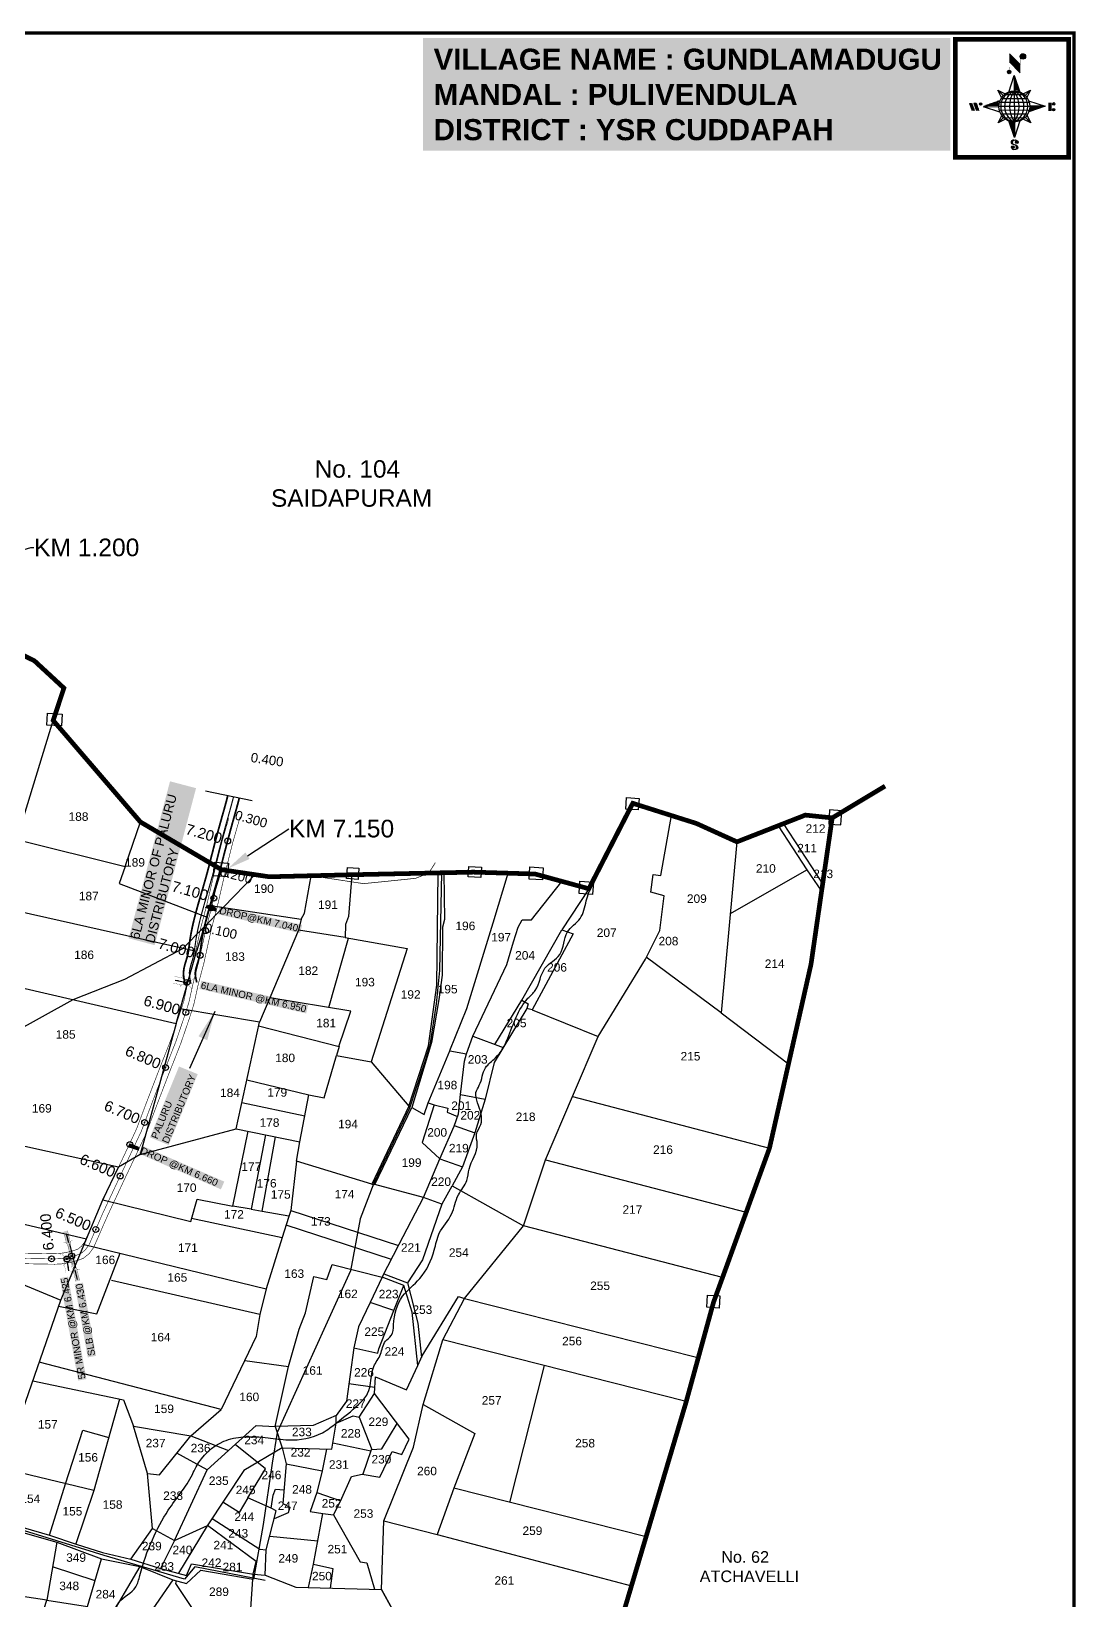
# Model space of a CAD drawing. Header units: millimetres. Extents: x 201998 to 206429, y 1598826 to 1606077.
# Drawn here: x 204649 to 206428, y 1603028 to 1605701 of the extents above; entities that cross this region are included whole.
import ezdxf
from ezdxf import colors
from ezdxf.entities.mleader import LeaderData, LeaderLine
from ezdxf.enums import TextEntityAlignment as Align
from ezdxf.math import Vec2, Vec3

# ---------------------------------------------------------------- set-up
doc = ezdxf.new("R2010")
doc.units = ezdxf.units.MM
doc.header["$PDMODE"] = 32
doc.header["$PDSIZE"] = 10
doc.linetypes.add('ACAD_ISO02W100', pattern=[15, 12, -3])
doc.linetypes.add('HIDDEN2', pattern=[0.1875, 0.125, -0.0625])
for name, color, linetype in [('AQUADUCT', 1, 'Continuous'), ('bord', 1, 'Continuous'), ('CANAL1', 7, 'Continuous'), ('CHANAGE', 1, 'Continuous'), ('CSMark', 72, 'Continuous'), ('PLOTS', 7, 'Continuous'), ('PLOTS NO', 7, 'Continuous'), ('RE REMARKS', 7, 'Continuous'), ('ROADS', 1, 'Continuous'), ('STREAMS', 4, 'Continuous'), ('STRUCTURE', 5, 'Continuous'), ('TEXT', 1, 'Continuous'), ('text2', 7, 'Continuous'), ('VILLAGE BOUNDARY STONES', 1, 'Continuous'), ('VILLAGE BOUNDRY', 5, 'Continuous'), ('VILLAGE STONES', 240, 'Continuous')]:
    doc.layers.add(name, color=color, linetype=linetype)
doc.styles.add('FONT1', font='Arial')
doc.styles.get("Standard").update_dxf_attribs({"font": 'arial.ttf'})
doc.dimstyles.get("Standard").update_dxf_attribs({"dimtxt": 0.18, "dimasz": 0.18, "dimexe": 0.18, "dimexo": 0.0625, "dimgap": 0.09, "dimtad": 0, "dimtih": 1, "dimtoh": 1, "dimdec": 4, "dimzin": 0, "dimdsep": 46, "dimtxsty": 'Standard', "dimcen": 0.09, "dimadec": 0, "dimazin": 0, "dimtfac": 1, "dimtdec": 4, "dimtofl": 0, "dimtmove": 0, "dimatfit": 3, "dimfxl": 1, "dimtolj": 1, "dimtzin": 0, "dimarcsym": 0})
pattern_1 = [(267.297113149, (-8720374.938, 50637915.138), (10.5367255337, -0.497431438), [])]
pattern_2 = [(357.297113149, (-8720374.938, 50637915.138), (0.497431438, 10.5367255337), [])]

# ---------------------------------------------------------------- blocks, each defined once
blk = doc.blocks.new('DROP')
h = blk.add_hatch()
h.set_pattern_fill('ANSI31', color=1, scale=10, angle=45)
h.set_pattern_definition([(90, (-324.4107, -25.7687), (-1.25, 0), [])])
h.paths.add_polyline_path([(-9.9, -4.3), (-13.8, 4.1), (13.8, 4.1), (10.2, -4.3)])
at = {"layer": 'STRUCTURE', "color": 5, "const_width": 0.49}
blk.add_lwpolyline([(-9.9, -4.3), (-13.8, 4.1), (13.8, 4.1), (10.2, -4.3), (-9.9, -4.3)], dxfattribs=at)
at = {"layer": 'STRUCTURE', "color": 5}
blk.add_circle((0, 0), 1.33, dxfattribs=at)
blk = doc.blocks.new('*X19')
at = {"color": 0, "linetype": 'Continuous'}
for p, q in [((6321.6, 240.5), (6322.3, 241.2)), ((6321.6, 240.3), (6322.3, 241)), ((6321.6, 240.1), (6322.3, 240.8)), ((6321.6, 239.9), (6322.4, 240.7)), ((6321.6, 239.8), (6322.4, 240.6)), ((6321.6, 239.6), (6322.5, 240.5)), ((6321.6, 239.4), (6322.5, 240.3)), ((6321.6, 239.2), (6322.6, 240.2)), ((6321.7, 239.1), (6322.6, 240.1)), ((6321.8, 240.8), (6322.4, 241.4)), ((6321.8, 239), (6322.7, 240)), ((6321.8, 239), (6322.8, 239.9)), ((6321.9, 238.9), (6322.9, 239.8)), ((6322, 238.8), (6323, 239.7)), ((6322.1, 241.3), (6322.4, 241.6)), ((6322.1, 238.7), (6323.1, 239.6)), ((6322.2, 238.6), (6323.1, 239.6)), ((6322.3, 238.5), (6323.2, 239.5)), ((6322.4, 238.5), (6323.3, 239.4)), ((6322.5, 238.4), (6323.4, 239.3)), ((6322.7, 238.4), (6323.6, 239.3)), ((6322.8, 238.3), (6323.7, 239.2)), ((6322.9, 238.3), (6323.8, 239.1)), ((6323.1, 238.2), (6323.9, 239.1)), ((6323.2, 238.2), (6324, 239)), ((6323.3, 238.2), (6324.2, 239)), ((6323.5, 238.1), (6324.3, 238.9)), ((6323.7, 238.1), (6324.4, 238.9)), ((6323.8, 238.1), (6324.6, 238.8)), ((6324.1, 238.2), (6324.7, 238.8)), ((6324.3, 238.3), (6324.9, 238.8)), ((6324.6, 238.3), (6325.1, 238.8)), ((6324.8, 238.4), (6325.2, 238.8)), ((6325.1, 238.5), (6325.4, 238.8)), ((6325.4, 238.6), (6325.6, 238.8))]:
    blk.add_line(p, q, dxfattribs=at)
blk = doc.blocks.new('*X18')
at = {"color": 0, "linetype": 'Continuous'}
for p, q in [((6324.4, 240.3), (6324.5, 240.4)), ((6324.6, 240.3), (6324.8, 240.5)), ((6324.7, 240.2), (6325, 240.5)), ((6324.8, 240.2), (6325.2, 240.6)), ((6325, 240.1), (6325.5, 240.6)), ((6325.1, 240.1), (6325.6, 240.6)), ((6325.2, 240), (6325.8, 240.6)), ((6325.3, 240), (6326, 240.6)), ((6325.4, 239.9), (6326.1, 240.6)), ((6325.5, 239.8), (6326.2, 240.5)), ((6325.6, 239.8), (6326.3, 240.5)), ((6325.7, 239.7), (6326.5, 240.4)), ((6325.9, 239.6), (6326.6, 240.3)), ((6326, 239.5), (6326.7, 240.3)), ((6326, 239.4), (6326.8, 240.2)), ((6326.1, 239.3), (6327, 240.2)), ((6326.2, 239.3), (6327.1, 240.1)), ((6326.3, 239.2), (6327.1, 240)), ((6326.4, 239.1), (6327.2, 239.9)), ((6326.5, 239), (6327.3, 239.8)), ((6326.5, 238.9), (6327.4, 239.7)), ((6326.6, 238.8), (6327.5, 239.6)), ((6326.7, 238.7), (6327.5, 239.5)), ((6326.8, 238.6), (6327.6, 239.4)), ((6326.8, 238.5), (6327.7, 239.3)), ((6326.8, 236.5), (6327.4, 237)), ((6326.9, 238.3), (6327.8, 239.2)), ((6326.9, 238.2), (6327.9, 239.1)), ((6326.9, 236.8), (6327.6, 237.4)), ((6327, 238.1), (6327.8, 239)), ((6327, 237.9), (6327.8, 238.8)), ((6327, 237.8), (6327.8, 238.6)), ((6327, 237.6), (6327.8, 238.4)), ((6327, 237.4), (6327.8, 238.2)), ((6327, 237.3), (6327.8, 238)), ((6327, 237.1), (6327.8, 237.9))]:
    blk.add_line(p, q, dxfattribs=at)
blk = doc.blocks.new('H')
at = {"layer": 'bord', "extrusion": (0.000427885, 0.004792, 0.999988)}
h = blk.add_hatch(dxfattribs=at)
h.set_pattern_fill('LINE', color=8, scale=84.387686, angle=-2.7029, style=0)
h.set_pattern_definition(pattern_2)
h.paths.add_polyline_path([(-492, 786, -0.090992), (-448, 775), (-486, 912)])
h = blk.add_hatch(dxfattribs=at)
h.set_pattern_fill('LINE', color=8, scale=84.387686, angle=-92.7029, style=0)
h.set_pattern_definition(pattern_1)
h.paths.add_polyline_path([(-625, 665, -0.090992), (-615, 710), (-751, 671)])
h = blk.add_hatch(dxfattribs=at)
h.set_pattern_fill('LINE', color=8, scale=84.387686, angle=-92.7029, style=0)
h.set_pattern_definition(pattern_1)
h.paths.add_polyline_path([(-246, 647), (-372, 653, -0.090992), (-382, 609)])
h = blk.add_hatch(dxfattribs=at)
h.set_pattern_fill('LINE', color=8, scale=84.387686, angle=-2.7029, style=0)
h.set_pattern_definition(pattern_2)
h.paths.add_polyline_path([(-504, 533, -0.090992), (-549, 543), (-510, 406)])
for p, q in [((-516, 1087, -1217), (-432, 994, -1217)), ((-538, 774, -1216), (-487, 906, -1216)), ((-519, 1020, -1217), (-435, 927, -1216)), ((-487, 906, -1216), (-493, 780, -1216)), ((-487, 906, -1216), (-448, 769, -1216)), ((-627, 794, -1216), (-567, 760, -1216)), ((-627, 794, -1216), (-584, 747, -1215)), ((-599, 731, -1215), (-627, 794, -1216)), ((-421, 753, -1216), (-359, 781, -1216)), ((-359, 781, -1216), (-405, 739, -1216)), ((-359, 781, -1216), (-392, 721, -1215)), ((-865, 701, -1215), (-847, 638, -1215)), ((-847, 700, -1215), (-829, 637, -1215)), ((-829, 699, -1215), (-811, 636, -1215)), ((-829, 699, -1215), (-811, 698, -1215)), ((-811, 698, -1215), (-794, 635, -1215)), ((-752, 665, -1215), (-615, 704, -1215)), ((-752, 665, -1215), (-625, 659, -1215)), ((-619, 614, -1215), (-752, 665, -1215)), ((-379, 693, -1215), (-246, 641, -1215)), ((-373, 647, -1215), (-246, 641, -1215)), ((-213, 669, -1215), (-217, 601, -1215)), ((-197, 600, -1215), (-194, 668, -1215)), ((-639, 526, -1214), (-606, 585, -1215)), ((-639, 526, -1214), (-593, 568, -1215)), ((-577, 553, -1215), (-639, 526, -1214)), ((-511, 400, -1214), (-549, 537, -1214)), ((-460, 533, -1215), (-511, 400, -1214)), ((-505, 527, -1214), (-511, 400, -1214)), ((-371, 513, -1214), (-431, 546, -1215)), ((-371, 513, -1214), (-414, 560, -1215)), ((-399, 576, -1215), (-371, 513, -1214)), ((-246, 641, -1215), (-383, 603, -1215))]:
    blk.add_line(p, q, dxfattribs=at)
at = {"layer": 'bord', "color": 8, "linetype": 'ByBlock', "extrusion": (0.000427885, 0.004792, 0.999988)}
for p, q in [((-493, 780, -1216), (-505, 527, -1214)), ((-373, 647, -1215), (-625, 659, -1215)), ((-375, 679, -1215), (-620, 691, -1215)), ((-386, 711, -1215), (-605, 722, -1215)), ((-411, 744, -1216), (-578, 752, -1216)), ((-378, 616, -1215), (-623, 628, -1215)), ((-392, 585, -1215), (-611, 595, -1215)), ((-420, 555, -1215), (-587, 562, -1215))]:
    blk.add_line(p, q, dxfattribs=at)
at = {"layer": 'bord', "extrusion": (0.000427885, 0.004792, 0.999988), "elevation": -1212}
for points, const_width in [([(-522, 960), (-516, 1093)], 1.61), ([(-434, 933), (-428, 1066)], 1.61), ([(-870, 707), (-846, 706)], 0.642), ([(-829, 643), (-821, 678)], 0.642), ([(-793, 641), (-782, 694)], 0.642), ([(-223, 676), (-174, 673)], 0.706), ([(-829, 643), (-855, 644)], 0.642), ([(-811, 642), (-784, 641)], 0.642), ([(-177, 605), (-226, 607)], 0.706), ([(-195, 645), (-185, 644)], 0.706)]:
    blk.add_lwpolyline(points, dxfattribs=dict(at, const_width=const_width))
for points, const_width in [([(-414, 1073, 1), (-398, 1058, 1)], 22.3), ([(-530, 950, 1), (-520, 939, 1)], 14.8), ([(-776, 697, 1), (-769, 690, 1)], 8.9), ([(-178, 667, 1), (-171, 660, 1)], 9.79), ([(-180, 618, 1), (-173, 611, 1)], 9.79), ([(-525, 322, 1), (-533, 329, 1)], 11.1), ([(-490, 362, 1), (-498, 369, 1)], 11.1)]:
    blk.add_lwpolyline(points, format="xyb", close=True, dxfattribs=dict(at, const_width=const_width))
for points in [[(-537, 317), (-531, 310), (-520, 307), (-505, 307), (-494, 310), (-486, 318), (-487, 326), (-491, 333), (-494, 336), (-503, 341), (-522, 347), (-530, 352), (-534, 355), (-537, 363), (-537, 373), (-530, 381), (-520, 384), (-504, 384), (-493, 380), (-487, 373)], [(-522, 348), (-526, 354), (-528, 361), (-528, 371), (-526, 375), (-521, 381), (-515, 384)], [(-505, 307), (-499, 312), (-497, 319), (-497, 327), (-501, 335), (-509, 343)]]:
    blk.add_lwpolyline(points, dxfattribs=at)
at = {"layer": 'bord', "extrusion": (0.000427885, 0.004792, 0.999988)}
for centre, radius in [((-406, 1065, -1212), 22.3), ((-525, 944, -1212), 14.8), ((-498, 659, -1212), 127), ((-773, 694, -1212), 8.9), ((-174, 663, -1212), 9.79), ((-177, 615, -1212), 9.79), ((-529, 325, -1212), 11.1), ((-494, 365, -1212), 11.1)]:
    blk.add_circle(centre, radius, dxfattribs=at)
at = {"layer": 'bord', "color": 8, "linetype": 'ByBlock', "extrusion": (0.000427885, 0.004792, 0.999988)}
for centre, radius, start, end in [((-482, 658, -1212), 128, 94.9254, 259.6691), ((-437, 656, -1212), 141, 113.2864, 241.308), ((-316, 651, -1212), 222, 142.5892, 212.0053), ((-560, 662, -1212), 141, 293.2864, 61.308), ((-681, 668, -1212), 222, 322.5892, 32.0053), ((-515, 660, -1212), 128, 274.9254, 79.6691)]:
    blk.add_arc(centre, radius, start, end, dxfattribs=at)
at = {"layer": 'bord', "extrusion": (0.000427885, 0.004792, 0.999988)}
for points in [[(-516, 1093, -1212), (-431, 1000, -1212), (-519, 1026, -1212), (-434, 933, -1212)], [(-864, 707, -1212), (-846, 706, -1212), (-846, 644, -1212), (-829, 643, -1212)], [(-829, 705, -1212), (-811, 704, -1212), (-811, 642, -1212), (-793, 641, -1212)], [(-193, 674, -1212), (-197, 606, -1212), (-213, 675, -1212), (-216, 607, -1212)]]:
    blk.add_solid(points, dxfattribs=at)
at = {"layer": 'bord', "extrusion": (0.000427885, 0.004792, 0.999988), "xscale": 7.977342409717546, "yscale": 7.977342409717546, "zscale": 7.977342409717546, "rotation": 138.0840426661453}
for name, p in [('*X18', (38301, -31929, -1212)), ('*X19', (38314, -31951, -1212))]:
    blk.add_blockref(name, p, dxfattribs=at)
blk = doc.blocks.new('OT')
at = {"layer": 'STRUCTURE', "color": 190}
for points, const_width in [([(769751.4, 1706595.8), (769729.4, 1706595.8)], 0.5), ([(769751.4, 1706579), (769729.4, 1706579)], 0.5), ([(769775.2, 1706601.8), (769775.2, 1706597.8), (769769.2, 1706593.8), (769761.8, 1706593.8), (769754.4, 1706593.8), (769748.4, 1706597.8), (769748.4, 1706601.8)], 0.5), ([(769748.4, 1706573), (769748.4, 1706577), (769754.4, 1706581), (769761.8, 1706581), (769761.8, 1706581), (769761.8, 1706581), (769769.2, 1706581), (769775.2, 1706577), (769775.2, 1706573)], 0.5), ([(769761.8, 1706593.8), (769761.8, 1706581)], 2.5)]:
    blk.add_lwpolyline(points, dxfattribs=dict(at, const_width=const_width))
at = {"layer": 'STRUCTURE', "color": 0}
blk.add_circle((769761.8, 1706587.4), 1.87, dxfattribs=at)
blk.add_leader([(769732.6, 1706587.4), (769753.8, 1706587.4)], dimstyle='Standard', override={"dimasz": 10, "dimgap": 0.09, "dimtad": 0}, dxfattribs=at)
blk = doc.blocks.new('SLB')
at = {"layer": 'STRUCTURE'}
h = blk.add_hatch(dxfattribs=at)
h.set_pattern_fill('DOTS', color=6, scale=20, angle=320.3722, style=0)
h.set_pattern_definition([(320.372247934, (-159.4327, -72.9564), (1.2786241598, 0.5641323054), [0, -1.25])])
h.paths.add_polyline_path([(769699.5, 1706871.1), (769699.5, 1706861.1), (769729.1, 1706861.1), (769732.1, 1706863.1), (769792.1, 1706863.1), (769795.1, 1706861.1), (769824.7, 1706861.1), (769824.7, 1706871.1), (769795.1, 1706871.1), (769792.1, 1706869.1), (769732.1, 1706869.1), (769729.1, 1706871.1)])
at = {"layer": 'STRUCTURE', "color": 6, "linetype": 'ACAD_ISO02W100', "ltscale": 0.5, "const_width": 0.5}
for points in [[(769699.5, 1706871.1), (769729.1, 1706871.1)], [(769699.5, 1706861.1), (769729.1, 1706861.1)], [(769795.1, 1706871.1), (769824.7, 1706871.1)], [(769795.1, 1706861.1), (769824.7, 1706861.1)]]:
    blk.add_lwpolyline(points, dxfattribs=at)
at = {"layer": 'STRUCTURE', "color": 6, "const_width": 0.628}
for points in [[(769726.1, 1706877.1), (769726.1, 1706873.1), (769732.1, 1706869.1), (769792.1, 1706869.1), (769798.1, 1706873.1), (769798.1, 1706877.1)], [(769726.1, 1706855.1), (769726.1, 1706859.1), (769732.1, 1706863.1), (769792.1, 1706863.1), (769798.1, 1706859.1), (769798.1, 1706855.1)]]:
    blk.add_lwpolyline(points, dxfattribs=at)
at = {"layer": 'STRUCTURE', "color": 6}
blk.add_lwpolyline([(769732.1, 1706863.1), (769792.1, 1706863.1)], dxfattribs=at)
blk.add_lwpolyline([(769732.1, 1706863.1), (769792.1, 1706863.1)], dxfattribs=at)
at = {"layer": 'STRUCTURE', "color": 0}
blk.add_circle((769762.1, 1706866.1), 1.24, dxfattribs=at)
for points in [[(769703.8, 1706866), (769726.7, 1706866)], [(769818.6, 1706865.8), (769795.7, 1706865.8)]]:
    blk.add_leader(points, dimstyle='Standard', override={"dimasz": 10, "dimgap": 0.09, "dimtad": 0}, dxfattribs=at)

msp = doc.modelspace()

# ---------------------------------------------------------------- linework, layer by layer
at = {"color": 5, "const_width": 5.6}
msp.add_lwpolyline([(202000.9, 1605698.7), (206425.5, 1605698.7), (206425.5, 1598829.6), (202000.9, 1598829.6)], close=True, dxfattribs=at)
at = {"layer": 'CANAL1', "color": 200, "linetype": 'ByBlock', "ltscale": 40, "const_width": 3}
for points in [[(204911.7, 1604076.6), (204910.4, 1604081.9), (204909.3, 1604087.5), (204908.6, 1604093.4), (204908.5, 1604099.1), (204909.4, 1604105.8), (204910.8, 1604111.5), (204912.4, 1604116.8), (204913.9, 1604121.6), (204914.9, 1604125.2), (204916.2, 1604130.6), (204917, 1604135.2), (204917.6, 1604140), (204918.3, 1604145), (204918.8, 1604148.7), (204919.7, 1604155.3), (204920.6, 1604160.5), (204921.5, 1604165.6), (204922.5, 1604170.7), (204923.6, 1604175.8), (204924.7, 1604180.8), (204925.9, 1604185.9), (204927.1, 1604190.9), (204928.4, 1604195.9), (204929.7, 1604200.9), (204931.1, 1604205.9), (204932.4, 1604210.8), (204933.8, 1604215.8), (204935.2, 1604220.7), (204936.7, 1604225.6), (204938.1, 1604230.5), (204939.5, 1604235.4), (204941, 1604240.3), (204942.4, 1604245.2), (204943.8, 1604250.1), (204945.2, 1604254.9), (204946.6, 1604259.8), (204947.9, 1604264.6), (204949.6, 1604270.9), (204950.5, 1604274.3), (204951.8, 1604279.2), (204953.1, 1604284.1), (204954.3, 1604289), (204955.8, 1604295), (204956.8, 1604298.9), (204958.1, 1604303.8), (204959.3, 1604308.8), (204960.6, 1604313.7), (204961.9, 1604318.7), (204963.2, 1604323.6), (204964.5, 1604328.5), (204965.8, 1604333.4), (204967.2, 1604338.4), (204968.5, 1604343.3), (204969.9, 1604348.2), (204971.2, 1604353.1), (204972.6, 1604358), (204973.9, 1604362.9), (204975.3, 1604367.6), (204976.7, 1604372.7), (204978.1, 1604377.5), (204979.4, 1604382.4), (204980.7, 1604387.2), (204981.9, 1604391.5), (204983.3, 1604397), (204983.8, 1604399.2)], [(204931.1, 1604081.2), (204930, 1604086.1), (204929.1, 1604090.6), (204928.6, 1604094.7), (204928.6, 1604097.9), (204929.1, 1604102.1), (204930.1, 1604106.3), (204931.5, 1604110.8), (204933.1, 1604115.8), (204934.3, 1604120.2), (204935.8, 1604126.7), (204936.7, 1604132.1), (204937.5, 1604137.4), (204938.1, 1604142.4), (204938.6, 1604145.9), (204939.5, 1604152.2), (204940.3, 1604157), (204941.2, 1604161.9), (204942.1, 1604166.7), (204943.1, 1604171.6), (204944.2, 1604176.4), (204945.3, 1604181.2), (204946.5, 1604186.1), (204947.8, 1604190.9), (204949, 1604195.8), (204950.3, 1604200.6), (204951.7, 1604205.5), (204953.1, 1604210.3), (204954.5, 1604215.2), (204955.9, 1604220), (204957.3, 1604224.9), (204958.7, 1604229.8), (204960.2, 1604234.7), (204961.6, 1604239.6), (204963, 1604244.5), (204964.4, 1604249.4), (204965.8, 1604254.4), (204967.2, 1604259.3), (204969, 1604265.7), (204969.9, 1604269.3), (204971.2, 1604274.2), (204972.4, 1604279.2), (204973.7, 1604284.1), (204975.2, 1604290.1), (204976.2, 1604294), (204977.4, 1604298.9), (204978.7, 1604303.8), (204980, 1604308.7), (204981.3, 1604313.6), (204982.5, 1604318.5), (204983.8, 1604323.4), (204985.2, 1604328.2), (204986.5, 1604333.1), (204987.8, 1604338), (204989.1, 1604342.9), (204990.5, 1604347.8), (204991.8, 1604352.7), (204993.2, 1604357.5), (204994.5, 1604362.2), (204995.9, 1604367.3), (204997.3, 1604372.2), (204998.7, 1604377.1), (205000, 1604382.1), (205001.2, 1604386.4), (205002.7, 1604392.1), (205003.4, 1604395.2)]]:
    msp.add_lwpolyline(points, dxfattribs=at)
at = {"layer": 'CANAL1', "color": 1, "linetype": 'HIDDEN2', "ltscale": 25, "const_width": 2}
msp.add_lwpolyline([(204921.4, 1604078.9), (204920.2, 1604084), (204919.2, 1604089), (204918.6, 1604094), (204918.5, 1604098.5), (204919.3, 1604104), (204920.5, 1604108.9), (204921.9, 1604113.8), (204923.5, 1604118.7), (204924.6, 1604122.7), (204926, 1604128.6), (204926.8, 1604133.7), (204927.5, 1604138.7), (204928.2, 1604143.7), (204928.7, 1604147.3), (204929.6, 1604153.8), (204930.4, 1604158.8), (204931.4, 1604163.7), (204932.3, 1604168.7), (204933.4, 1604173.7), (204934.5, 1604178.6), (204935.6, 1604183.6), (204936.8, 1604188.5), (204938.1, 1604193.4), (204939.4, 1604198.3), (204940.7, 1604203.2), (204942.1, 1604208.1), (204943.4, 1604213), (204944.8, 1604217.9), (204946.3, 1604222.8), (204947.7, 1604227.7), (204949.1, 1604232.6), (204950.6, 1604237.5), (204952, 1604242.4), (204953.4, 1604247.3), (204954.8, 1604252.2), (204956.2, 1604257.1), (204957.6, 1604262), (204959.3, 1604268.3), (204960.2, 1604271.8), (204961.5, 1604276.7), (204962.7, 1604281.7), (204964, 1604286.6), (204965.5, 1604292.6), (204966.5, 1604296.4), (204967.7, 1604301.3), (204969, 1604306.3), (204970.3, 1604311.2), (204971.6, 1604316.1), (204972.9, 1604321), (204974.2, 1604325.9), (204975.5, 1604330.8), (204976.8, 1604335.8), (204978.2, 1604340.7), (204979.5, 1604345.6), (204980.9, 1604350.4), (204982.2, 1604355.3), (204983.6, 1604360.2), (204984.9, 1604364.9), (204986.3, 1604370), (204987.7, 1604374.9), (204989, 1604379.7), (204990.4, 1604384.7), (204991.5, 1604389), (204993, 1604394.6), (204993.6, 1604397.2)], dxfattribs=at)
at = {"layer": 'CANAL1', "color": 200, "const_width": 1}
for points in [[(204619.2, 1603602.3), (204673.9, 1603601.3), (204689.3, 1603601.1), (204700.3, 1603601.6), (204708.1, 1603602.8), (204716.6, 1603604.4), (204727.3, 1603607.3), (204737.6, 1603611), (204747.7, 1603619.1), (204755.4, 1603629.6), (204778.8, 1603683.2), (204805.5, 1603740.6), (204829.2, 1603790.7), (204845, 1603824.4), (204864.3, 1603875.6), (204882.4, 1603922.8), (204903.8, 1603977.1), (204917.9, 1604018.3), (204926.2, 1604044.2), (204933.7, 1604078.3), (204943.2, 1604114.1), (204954.9, 1604167.5), (204955.6, 1604170.9), (204965.7, 1604209.1), (204976.8, 1604257.3), (204992.1, 1604318.6), (205005, 1604363.3)], [(204619.9, 1603620.3), (204674.2, 1603619.3), (204689, 1603619.1), (204698.5, 1603619.6), (204705.1, 1603620.5), (204712.5, 1603622), (204721.9, 1603624.5), (204728.6, 1603626.9), (204734.6, 1603631.7), (204739.7, 1603638.6), (204762.3, 1603690.6), (204789.3, 1603748.3), (204812.9, 1603798.3), (204828.4, 1603831.4), (204847.5, 1603882), (204865.7, 1603929.3), (204886.9, 1603983.3), (204900.8, 1604024), (204908.9, 1604048.9), (204916.2, 1604082.5), (204925.7, 1604118.4), (204937.3, 1604171.3), (204938.1, 1604175.2), (204948.2, 1604213.5), (204959.3, 1604261.5), (204974.7, 1604323.3), (204985.5, 1604360.6)]]:
    msp.add_lwpolyline(points, dxfattribs=at)
at = {"layer": 'CANAL1', "color": 1, "linetype": 'HIDDEN2', "ltscale": 4, "const_width": 1}
msp.add_lwpolyline([(204619.6, 1603611.3), (204674.1, 1603610.3), (204689.1, 1603610.1), (204699.4, 1603610.6), (204706.6, 1603611.6), (204714.6, 1603613.2), (204724.6, 1603615.9), (204733.1, 1603618.9), (204741.1, 1603625.4), (204747.5, 1603634.1), (204770.5, 1603686.9), (204797.4, 1603744.5), (204821, 1603794.5), (204836.7, 1603827.9), (204855.9, 1603878.8), (204874, 1603926), (204895.4, 1603980.2), (204909.3, 1604021.1), (204917.5, 1604046.6), (204925, 1604080.4), (204934.4, 1604116.2), (204946.1, 1604169.4), (204946.9, 1604173), (204956.9, 1604211.3), (204968.1, 1604259.4), (204983.4, 1604321), (204995.3, 1604362)], dxfattribs=at)
at = {"layer": 'PLOTS'}
for points in [[(204332, 1603378.5), (204454.3, 1603777.1), (204479.7, 1603860.1), (204610.6, 1604324.8), (204624.7, 1604324.5), (204686.5, 1604527.5)], [(204624.7, 1604324.5), (204809, 1604278.5), (204835, 1604354.6)], [(205264.4, 1603012.7), (205246, 1603046.9), (205249.9, 1603163.8), (205300.4, 1603289.5), (205316.7, 1603362.1), (205350.4, 1603472.2), (205387.3, 1603542.5), (205487.5, 1603666.7), (205525.4, 1603779.2), (205571.4, 1603886.8), (205615, 1603988.9), (205695.4, 1604121), (205719.7, 1604169.5), (205727.2, 1604228.6), (205704.4, 1604235.2), (205708.8, 1604265.3), (205721.8, 1604263.4), (205739.8, 1604365.5)], [(205921.6, 1604348.2), (205970.5, 1604273)], [(205997.4, 1604249.3), (205978.7, 1604278.3), (205930.9, 1604351.8)], [(205851.3, 1604320.7), (205824.7, 1604029.2), (205696.9, 1604124)], [(204809, 1604278.5), (204799.1, 1604249.5), (204948.5, 1604192.4), (204973.4, 1604273.2)], [(205292.6, 1603870.6), (205326, 1603972.9), (205340.1, 1604076.4), (205342.4, 1604267.8)], [(205352.1, 1604268), (205353.1, 1604188.5), (205349.6, 1604175.5), (205349.4, 1604093.6), (205343.4, 1604052.3), (205331, 1603978.8), (205297.2, 1603868.2)], [(205840.2, 1604198.9), (205970.5, 1604273), (205995.6, 1604236.8)], [(204954.7, 1604212.5), (205108.8, 1604189.1), (205114.8, 1604199.2), (205126.2, 1604263)], [(205195.3, 1604264.7), (205189.7, 1604193.6), (205184.2, 1604179.9), (205183.8, 1604157.5), (205104.1, 1604170.4)], [(205307.4, 1603428.6), (205298.1, 1603519.4), (205283.6, 1603564.7), (205247, 1603578.9), (205276, 1603635.4), (205317.4, 1603715), (205345.2, 1603780.7), (205369.5, 1603836.5), (205376.8, 1603857.3), (205380.4, 1603890.3), (205387.4, 1603947), (205390.5, 1603959.7), (205401.4, 1603989.5), (205459.5, 1604111.5), (205470.4, 1604150.3), (205478.5, 1604175.3), (205485.3, 1604188.1), (205501.3, 1604187.6), (205553.2, 1604253.3)], [(205362.1, 1603965.1), (205391.2, 1604037), (205436.1, 1604182.5), (205461.3, 1604267.3)], [(205599, 1604240.8), (205553.1, 1604170.7), (205572.2, 1604163.8), (205502.3, 1604034.7), (205493.2, 1604036.5), (205452.6, 1603969.2), (205437.9, 1603944.7), (205422.5, 1603882.4), (205404.8, 1603825.1), (205384, 1603766.9), (205366.3, 1603734.9), (205487.5, 1603666.7)], [(204948.5, 1604192.4), (204930.4, 1604134), (204579, 1604212.8)], [(205108.8, 1604189.1), (205104.1, 1604170.4), (205055.8, 1604054.7), (205037.7, 1604013.6), (204902.7, 1604036.2)], [(205484.8, 1604051.1), (205553.1, 1604170.7)], [(204545.2, 1604092.4), (204895.7, 1604011.3), (204930.4, 1604134)], [(205156.1, 1604038.5), (205189.8, 1604156.4)], [(205183.8, 1604157.5), (205289.7, 1604139.2), (205228.2, 1603945.8)], [(205173.2, 1603971.9), (205193.8, 1604032.4), (205055.8, 1604054.7)], [(205438.8, 1603975.7), (205484.8, 1604051.1), (205495.4, 1604044.5), (205493.2, 1604036.5)], [(205502.3, 1604034.7), (205615, 1603988.9)], [(205824.7, 1604029.2), (205939.2, 1603942.5)], [(204895.7, 1604011.3), (204834.7, 1603788.2), (204797.7, 1603766.7), (204472.9, 1603837.9)], [(204834.7, 1603788.2), (204998.4, 1603831.6), (205037.7, 1604013.6)], [(205036.4, 1604007.5), (205173.6, 1603971.8), (205169.3, 1603956.8)], [(205401.4, 1603989.5), (205453.3, 1603970.4)], [(204998.4, 1603831.6), (205106.7, 1603809.6), (205122.2, 1603889.8), (205148.2, 1603884.8), (205169.3, 1603956.8), (205228.2, 1603945.8), (205292.6, 1603870.6), (205229.3, 1603737.5), (205234.2, 1603736.7)], [(205325, 1603876.1), (205362, 1603964.8), (205390.5, 1603959.7)], [(205016.4, 1603915), (205122.2, 1603889.8)], [(205115.1, 1603853.2), (205008, 1603876.3)], [(205317.3, 1603714.8), (205234.2, 1603736.7), (205297.2, 1603868.2), (205318.6, 1603856.3), (205325, 1603876.1), (205335.7, 1603872.7), (205358.6, 1603867.1), (205357.9, 1603860.3), (205375.2, 1603852.7)], [(205335.7, 1603872.7), (205314.8, 1603808.5), (205345.2, 1603780.7)], [(205380.4, 1603890.3), (205422.5, 1603882.4)], [(205571.4, 1603886.8), (205906.7, 1603798.7)], [(204472.9, 1603837.9), (204279.8, 1603203.4), (204327.2, 1603198.7), (204389.7, 1603178.3), (204410.6, 1603177.9), (204572.5, 1603170.6), (204574, 1603214.7), (204588, 1603216.9), (204600.1, 1603253.2), (204699.3, 1603539.9), (204771.3, 1603710.8), (204797.7, 1603766.7)], [(204771.3, 1603710.8), (204920.7, 1603674.1), (204931.7, 1603711.8), (204992.4, 1603700.1), (205018.4, 1603827.6)], [(205048.1, 1603821.5), (205023.7, 1603694.8), (204992.4, 1603700.1)], [(205023.7, 1603694.8), (205042.6, 1603691.4), (205065.2, 1603818)], [(205369.8, 1603837.4), (205404.8, 1603825.1)], [(205229.3, 1603737.5), (205100.7, 1603776.5), (205106.7, 1603809.6)], [(205100.7, 1603776.5), (205091.1, 1603692.8), (205087.2, 1603680.7), (205076.7, 1603646.9), (205049.2, 1603558.9), (205038.6, 1603515.3), (205032.5, 1603478.2), (204972.8, 1603353.4), (204662.8, 1603434.3)], [(205345.2, 1603780.7), (205383.9, 1603766.8)], [(205525.3, 1603779), (205867.1, 1603689.6)], [(205365.8, 1603733.9), (205348.6, 1603703.5), (205315.9, 1603608.5), (205290.3, 1603569.3), (205307.8, 1603500.6), (205313.7, 1603442.1)], [(204743, 1603643.7), (204435.9, 1603716.1)], [(205348.6, 1603703.5), (205317.4, 1603715)], [(204922.2, 1603679.5), (205076.7, 1603646.9)], [(205042.6, 1603691.4), (205088, 1603683.3)], [(205091.1, 1603692.8), (205274.8, 1603633.1)], [(205262.6, 1603609.3), (205083.1, 1603667.7)], [(205826.8, 1603578.4), (205487.5, 1603666.7)], [(204416, 1603651), (204544.4, 1603603.9), (204699.3, 1603539.9)], [(204739.3, 1603634.9), (205049.2, 1603558.9)], [(204695.7, 1603529.4), (204761, 1603516.4), (204800.3, 1603619.9)], [(205012.9, 1603437.2), (205087.1, 1603426.9), (205105.3, 1603490.7), (205116.4, 1603518.1), (205130.3, 1603580.3), (205152.6, 1603575.3), (205161.9, 1603600.6), (205247, 1603578.9)], [(205038.6, 1603515.3), (204785.8, 1603573.6)], [(205247, 1603578.9), (205226.7, 1603536), (205206.6, 1603494.4), (205198.5, 1603458.5), (205239.3, 1603449.3), (205241, 1603456.7), (205266.8, 1603522.1), (205226.7, 1603536)], [(205250, 1603584.7), (205290.3, 1603569.3)], [(205163.8, 1603174.3), (205176, 1603197.4), (205194.7, 1603239.5), (205212.9, 1603243.6), (205243.1, 1603238.2), (205263.8, 1603281.8), (205280.6, 1603276.7), (205293.1, 1603302.8), (205233.8, 1603381), (205235.3, 1603409.2), (205288.4, 1603387), (205307.4, 1603428.6), (205314.9, 1603444.9), (205377.1, 1603546), (205387.3, 1603542.5)], [(205266.8, 1603522.1), (205283.6, 1603564.7)], [(205387.3, 1603542.5), (205782.4, 1603442.5)], [(205765, 1603367.4), (205350.4, 1603472.2)], [(205198.5, 1603458.5), (205186, 1603367.7), (205168.7, 1603343.6), (205129.2, 1603326.2), (205064.9, 1603324.6), (205087.1, 1603426.9)], [(205464.6, 1603195.3), (205523.5, 1603428.4)], [(204651.8, 1603402.6), (204806.1, 1603369.9), (204823.1, 1603325.3), (204920.7, 1603308.8), (204972.8, 1603353.4)], [(205234.3, 1603391.3), (205190.1, 1603397.4)], [(204799.2, 1603371.4), (204755.9, 1603215.6), (204600.1, 1603253.2)], [(205076.4, 1603288.1), (205161.2, 1603285.9), (205168.8, 1603330.4), (205197.5, 1603342.6), (205207.9, 1603340.5), (205233.8, 1603381)], [(205316.7, 1603362.1), (205404.8, 1603312.5), (205368.8, 1603219.5)], [(203284.2, 1603318.9), (203404, 1603325.3), (203568, 1603332.2), (203644.2, 1603335.4), (203723.8, 1603325.3), (203871, 1603300.1), (204047.3, 1603252.6), (204171.2, 1603222.9), (204235.5, 1603206.1), (204281.3, 1603194.5), (204319.7, 1603191.6), (204384.3, 1603171.8), (204413.8, 1603169.6), (204562.1, 1603163.3), (204576.2, 1603160.4), (204692.8, 1603127.5), (204769, 1603099.2), (204834, 1603086), (204890.3, 1603063.6), (204913.7, 1603057.4), (204938, 1603079.8), (205026.9, 1603064.4), (205027.4, 1603073)], [(205168.8, 1603330.4), (205168.7, 1603343.6)], [(205207.9, 1603340.5), (205229.4, 1603285.6), (205246.2, 1603286.8), (205272.7, 1603329.8)], [(204707.6, 1603227.2), (204736.9, 1603318.1), (204781, 1603305.9)], [(204818.7, 1603098.7), (204855.5, 1603151.1), (204847, 1603244.5), (204823.1, 1603325.3)], [(204847, 1603244.5), (204867.7, 1603242.4), (204920.7, 1603308.8)], [(205064.9, 1603324.6), (205076.4, 1603288.1), (205011.5, 1603249.6), (204948.9, 1603155.2), (204900, 1603074.5)], [(204920.7, 1603308.8), (204985.3, 1603283.9), (204948.5, 1603250.6)], [(204985.3, 1603283.9), (205032.5, 1603326.6), (205064.9, 1603324.6)], [(204893.4, 1603130.2), (204948.5, 1603250.6), (204897, 1603279.1)], [(205018.3, 1603202.9), (205047.9, 1603252.4), (204996.2, 1603293.8)], [(205076.4, 1603288.1), (205083.5, 1603260.9), (205144.7, 1603249)], [(205151.9, 1603286.1), (205144.7, 1603249), (205135.6, 1603211.9), (205124.3, 1603179.6), (205145.9, 1603176.6)], [(205163.1, 1603297), (205227.6, 1603283.1), (205229.4, 1603285.6)], [(205227.6, 1603283.1), (205214, 1603243.4)], [(205083.5, 1603260.9), (205077.8, 1603193.3), (205089.4, 1603187.1), (205086.6, 1603177.3), (205062.8, 1603167.5)], [(204680.1, 1603139.3), (204707.6, 1603227.2)], [(204755.9, 1603215.6), (204725, 1603124.5)], [(205047.8, 1603071.4), (205049.5, 1603114.3), (205066.2, 1603181), (205057.6, 1603185.4), (205018.3, 1603202.9), (205003.3, 1603177.9), (204975.6, 1603195.5)], [(205057.6, 1603185.4), (205061.3, 1603207.5), (205065.4, 1603217.8), (205079.8, 1603216.7)], [(205135.6, 1603211.9), (205176.3, 1603198)], [(205696.4, 1603136.6), (205368.8, 1603219.5), (205340.8, 1603140.4), (205671.7, 1603053.3)], [(205130, 1603090.2), (205145.9, 1603176.6), (205163.8, 1603174.3), (205209.5, 1603094.1), (205220.8, 1603092.1), (205233.6, 1603047.3)], [(204572.5, 1603170.6), (204604.3, 1603161.4), (204680.1, 1603139.3), (204725.8, 1603124.2), (204770.7, 1603109.7), (204818.7, 1603098.7), (204869.4, 1603082.6), (204913.4, 1603071), (204922.3, 1603090.9), (205028, 1603073), (205047.8, 1603071.4), (205099.7, 1603051), (205246, 1603046.9), (205264.4, 1603012.7), (205354.5, 1603007.9), (205644.1, 1602960.4)], [(204855.5, 1603151.1), (204893.4, 1603130.2), (204869.4, 1603082.6)], [(204893.4, 1603130.2), (204949.3, 1603155.7)], [(205027.4, 1603073), (205032.3, 1603094.6), (204949.3, 1603155.7)], [(204957.4, 1603168), (205038.3, 1603115.5), (205049.5, 1603114.3)], [(205249.9, 1603163.8), (205340.8, 1603140.4)], [(204692.8, 1603127.5), (204675.5, 1603028.6), (204595.8, 1603040.7)], [(205055.4, 1603137.8), (205137.2, 1603129.7)], [(204662, 1602986.2), (204675.5, 1603028.6), (204745, 1603018), (204769, 1603099.2)], [(204834, 1603086), (204776.8, 1602988.4), (204759.5, 1602959), (204729.9, 1602901.3), (204709, 1602842.6), (204689.3, 1602870.4), (204654.3, 1602815.7), (204682.8, 1602805.4), (204699.4, 1602801), (204709, 1602842.6), (204734, 1602833.7), (204750.6, 1602827.7), (204761.8, 1602878.7), (204729.9, 1602901.3)], [(204758, 1603061.8), (204685.5, 1603085.6)], [(205026, 1603064.6), (205019.7, 1602972), (204996.1, 1602974.9), (204999, 1602998.5), (204926, 1603010.9), (204895.3, 1603056.9), (204896.7, 1603061.9)], [(205121.2, 1603050.4), (205130, 1603090.2), (205163.1, 1603082.9), (205158.5, 1603049.4)], [(204890.3, 1603063.6), (204832.5, 1602979.3), (204841.4, 1602973.2), (204831.3, 1602962.1), (204825.4, 1602965.3), (204777.1, 1602920.4), (204796.8, 1602912.9), (204819.9, 1602895.6), (204882.5, 1602909.6), (204926, 1603010.9)]]:
    msp.add_lwpolyline(points, dxfattribs=at)
at = {"layer": 'PLOTS NO'}
msp.add_lwpolyline([(205025.4, 1604390.6), (204946.2, 1604407.1)], dxfattribs=at)
at = {"layer": 'ROADS'}
for points in [[(205347.9, 1604267.9), (205344.7, 1604101.5), (205339, 1604044.6), (205328.2, 1603974.4), (205320.7, 1603949.9), (205317, 1603938), (205293.4, 1603867.1), (205232.8, 1603739.3), (205209.3, 1603678.4), (205192.8, 1603590.1), (205150.3, 1603496.2), (205068, 1603314.6), (205059.7, 1603262), (205044, 1603157.7), (205027.9, 1603064.3)], [(203544.6, 1603338.3), (203629.1, 1603377.9), (203671, 1603397.6), (203729.6, 1603425.9), (203774.4, 1603474.5), (203803.7, 1603511), (203846.7, 1603546.9), (203912.9, 1603602.3), (203967.5, 1603623.7), (204048.3, 1603654.7), (204092.3, 1603684.2), (204131, 1603721.7), (204226.4, 1603769.4), (204325.5, 1603819), (204436.4, 1603903.9), (204616.1, 1603994.4), (204720.4, 1604051.9), (204808.3, 1604087), (204907.1, 1604139.2), (204976.4, 1604209.2), (205030.6, 1604264.8)], [(205047.7, 1603062.5), (204928, 1603085.5), (204910.3, 1603064.8), (204773.5, 1603105.1), (204676, 1603135), (204570.8, 1603167.1), (204408.3, 1603174.2), (204382.4, 1603175.3), (204319.7, 1603195.6), (204279.2, 1603200.9), (204044.3, 1603257.7), (203869, 1603307.1), (203638.6, 1603343.2), (203405.3, 1603331), (203276.8, 1603320.7)]]:
    msp.add_lwpolyline(points, dxfattribs=at)
at = {"layer": 'ROADS', "const_width": 1.19}
msp.add_lwpolyline([(205126.2, 1604263), (205215.1, 1604249.5), (205258.8, 1604253.9), (205286, 1604256.7), (205304, 1604258.6), (205326.2, 1604267.5), (205337.5, 1604285.2)], dxfattribs=at)
at = {"layer": 'STREAMS'}
msp.add_spline([(205496.1, 1602391.8), (205468.9, 1602385.7), (205436.4, 1602366.4), (205405.4, 1602362.1), (205379.9, 1602347.5), (205330.7, 1602330.6), (205304.3, 1602304.9), (205268.4, 1602283.7), (205235.2, 1602244.4), (205224.9, 1602233.4), (205202, 1602220.8), (205187, 1602197), (205175.2, 1602185.7), (205067.4, 1602182.9), (204893.4, 1602230.8), (204872.7, 1602252.3), (204863.3, 1602284.8), (204854.8, 1602308), (204851.7, 1602319.6), (204831.7, 1602400.6), (204830.4, 1602415), (204824.9, 1602430.5), (204824.5, 1602452.4), (204818.8, 1602468.1), (204813.1, 1602500.4), (204805, 1602506.3), (204762.4, 1602523), (204751.7, 1602529.3), (204712.4, 1602553.9), (204690.9, 1602579.2), (204679.1, 1602587.1), (204671.5, 1602590.2), (204673.3, 1602641.6), (204680.7, 1602668.6), (204696.6, 1602693.7), (204703.3, 1602709.2), (204712.6, 1602724.2), (204719.3, 1602747.8), (204725.7, 1602765.1), (204734, 1602833.7), (204727.5, 1602894.7), (204724.8, 1602908.7), (204742.6, 1602926.1), (204763.5, 1602947.9), (204760.9, 1602974.7), (204776.8, 1602988.4), (204798.1, 1603024.7), (204827.1, 1603051.3), (204834, 1603070.7), (204855.4, 1603131.8), (204882.6, 1603182.1), (204923.6, 1603242.8), (204930.1, 1603255.8), (204976.9, 1603299.4), (205010.6, 1603306.8), (205052.6, 1603305.4), (205087, 1603301.9), (205145.2, 1603314), (205168.8, 1603330.4), (205206.8, 1603362.3), (205222.2, 1603380.8), (205232.8, 1603427), (205244.1, 1603447.6), (205252.7, 1603470), (205262.4, 1603479.4), (205266.3, 1603498), (205281.7, 1603546.4), (205310.9, 1603576.5), (205335.7, 1603625.3), (205344.3, 1603653.8), (205365, 1603686.4), (205376.7, 1603719.3), (205391.1, 1603743.9), (205394.9, 1603763.1), (205408.9, 1603806.1), (205407.7, 1603822.3), (205414.8, 1603839), (205409.5, 1603876), (205406.6, 1603893.6), (205412.4, 1603905.9), (205423.1, 1603935.9), (205440, 1603952.8), (205460.9, 1603986.4), (205495.3, 1604054.1), (205507.8, 1604067.7), (205524.3, 1604105.4), (205549.5, 1604128.8), (205562.6, 1604167.2), (205584.1, 1604190.2), (205594.7, 1604220.1), (205614.3, 1604270.7)], degree=3, dxfattribs=at)
at = {"layer": 'text2', "color": 200, "const_width": 7.9, "elevation": 0.1}
msp.add_lwpolyline([(206416.6, 1605688.2), (206223.6, 1605688.2), (206223.6, 1605487), (206416.6, 1605487)], close=True, dxfattribs=at)
at = {"layer": 'text2', "color": 2, "linetype": 'Continuous'}
for p in [(204983.8, 1604322.2), (204960.1, 1604224.8), (204936.8, 1604127.4), (204912.3, 1604030.3), (204878, 1603936.1), (204842.2, 1603842.5), (204800.7, 1603751.4), (204759, 1603660.3), (204683.7, 1603610.2)]:
    msp.add_point(p, dxfattribs=at)
at = {"layer": 'text2', "color": 3}
for p in [(204956.1, 1604208.1), (204946.1, 1604169.4), (204914, 1604081, 158), (204817, 1603805, 157), (204710, 1603610, 155), (204718, 1603615, 156)]:
    msp.add_point(p, dxfattribs=at)
at = {"layer": 'VILLAGE BOUNDARY STONES'}
for points in [[(204676.9, 1604539.9), (204701.9, 1604538.3), (204700.7, 1604518.1), (204675.7, 1604519.7)], [(205663.2, 1604396.2), (205684.6, 1604394.8), (205683.3, 1604375.3), (205661.9, 1604376.6)], [(206029.9, 1604373.8), (206009.2, 1604375.1), (206007.7, 1604351.1), (206028.3, 1604349.8)], [(204961.2, 1604286.1), (204985.1, 1604284.6), (204983.6, 1604261.3), (204959.8, 1604262.8)], [(205187.6, 1604277), (205207.3, 1604275.7), (205206.1, 1604256.8), (205186.4, 1604258)], [(205394.6, 1604278.9), (205416.1, 1604277.5), (205415, 1604259.8), (205393.5, 1604261.1)], [(205498.7, 1604277.9), (205521.1, 1604276.4), (205519.8, 1604255.9), (205497.4, 1604257.3)], [(205583.6, 1604253.7), (205606.8, 1604252.2), (205605.5, 1604231.2), (205582.3, 1604232.7)], [(205801.4, 1603548.3), (205822, 1603547), (205820.8, 1603526.4), (205800.1, 1603527.7)]]:
    msp.add_lwpolyline(points, close=True, dxfattribs=at)
at = {"layer": 'VILLAGE BOUNDRY', "const_width": 8}
for points in [[(205643, 1602956.8), (205764.4, 1603365.2), (205811.4, 1603536.2), (205906.7, 1603798.7), (205977.5, 1604112.2), (206013.6, 1604361.5), (205967.9, 1604366.3), (205851.3, 1604320.7), (205782.1, 1604352.1), (205673.8, 1604386.4), (205599, 1604240.8), (205507.4, 1604265.9), (205402.5, 1604269.1), (205197.7, 1604264.7), (205054.6, 1604261.2), (204973.4, 1604273.2), (204835, 1604354.6), (204686.5, 1604527.5), (204704.7, 1604582.7), (204654.4, 1604629.2), (204587.2, 1604662)], [(206013.6, 1604361.5), (206103.7, 1604415.7)]]:
    msp.add_lwpolyline(points, dxfattribs=at)

# ---------------------------------------------------------------- block references
at = {"xscale": 0.7, "yscale": 0.7, "zscale": 0.7, "rotation": 160.8737763901753}
for p in [(204956.1, 1604208.1), (204824, 1603800.9)]:
    msp.add_blockref('DROP', p, dxfattribs=at)
at = {"layer": 'AQUADUCT', "color": 1, "xscale": 0.207488514423048, "yscale": 0.207488514423048, "zscale": 0.207488514423048, "rotation": 3.078330600073182}
msp.add_blockref('H', (206434.4, 1605443.8, 252.7), dxfattribs=at)
at = {"layer": 'STRUCTURE', "color": 0}
for name, p, xscale, yscale, zscale, rotation in [('OT', (-572752, 549248, 158), 0.7, 0.7, 0.7, 347.8787535401943), ('SLB', (1493346.1, 1364155.2, 156), 0.6999999999999997, 0.6999999999999997, 0.6999999999999997, 103.747477075715), ('OT', (1471496.1, 1267916.3, 155), 0.7, 0.7, 0.7, 99.43587806056661)]:
    msp.add_blockref(name, p, dxfattribs=dict(at, xscale=xscale, yscale=yscale, zscale=zscale, rotation=rotation))

# ---------------------------------------------------------------- texts
at = {"layer": 'CHANAGE', "style": 'FONT1'}
for s, rotation, p in [('0.400', 351.5539, (205023.3, 1604464.9)), ('0.300', 344.2919, (204996.9, 1604367.1)), ('0.200', 345.4965, (204971.3, 1604270.7)), ('0.100', 347.4587, (204944.8, 1604174.6))]:
    msp.add_text(s, height=16, rotation=rotation, dxfattribs=at).set_placement(p, align=Align.MIDDLE_LEFT)
at = {"layer": 'CSMark', "color": 1}
for s, rotation, p in [('7.200', 344.2231, (204913, 1604343.1)), ('7.100', 344.2231, (204889.3, 1604245.8)), ('7.000', 344.2231, (204866.1, 1604148.3)), ('6.900', 344.2231, (204841.5, 1604051.2)), ('6.800', 336.4703, (204810.8, 1603966.4)), ('6.700', 336.4703, (204775, 1603872.8)), ('6.600', 336.4703, (204733.4, 1603781.7)), ('6.400', 95.4547, (204678.8, 1603624.6)), ('6.500', 336.4703, (204691.7, 1603690.6))]:
    msp.add_text(s, height=18, rotation=rotation, dxfattribs=at).set_placement(p, align=Align.MIDDLE_LEFT)
at = {"layer": 'PLOTS NO'}
for s, p in [('188', (204712.7, 1604356.5)), ('212', (205968.3, 1604336.1)), ('211', (205954, 1604302.7)), ('189', (204809, 1604278.5)), ('210', (205883.6, 1604268.1)), ('213', (205981.3, 1604258.9)), ('190', (205028.5, 1604233.7)), ('187', (204730.2, 1604221.1)), ('191', (205137.6, 1604206.4)), ('209', (205766.1, 1604216.7)), ('196', (205371.8, 1604170.3)), ('197', (205432.7, 1604151)), ('207', (205612.6, 1604158.7)), ('186', (204722.2, 1604121)), ('204', (205473.5, 1604120.1)), ('208', (205717.8, 1604144.4)), ('183', (204979.2, 1604118)), ('182', (205104.1, 1604094)), ('206', (205527.9, 1604099.6)), ('214', (205898.7, 1604105.8)), ('193', (205200.6, 1604074.5)), ('192', (205278.6, 1604053.4)), ('195', (205341.6, 1604062.5)), ('181', (205134.6, 1604004.7)), ('205', (205459, 1604004.8)), ('185', (204690.8, 1603985.3)), ('180', (205064.7, 1603945.4)), ('203', (205392.8, 1603942.8)), ('215', (205755.3, 1603948.2)), ('184', (204970.8, 1603885.9)), ('179', (205051.2, 1603886.5)), ('198', (205341.1, 1603899.1)), ('169', (204650.2, 1603859.4)), ('201', (205364.7, 1603863.9)), ('178', (205038.1, 1603835.2)), ('194', (205171.9, 1603832.6)), ('202', (205380.2, 1603847.6)), ('218', (205474.4, 1603845)), ('200', (205323.7, 1603818.4)), ('219', (205360.6, 1603791.6)), ('216', (205708.4, 1603789.1)), ('177', (205007.1, 1603760.2)), ('199', (205280.1, 1603767)), ('170', (204896.8, 1603724.3)), ('176', (205033.3, 1603731.8)), ('220', (205330.4, 1603734.5)), ('175', (205057.2, 1603712.7)), ('174', (205165.9, 1603713.2)), ('172', (204977.5, 1603678.7)), ('173', (205125.5, 1603666.8)), ('217', (205656.3, 1603687)), ('171', (204899, 1603621.9)), ('221    ', (205278.9, 1603622.3)), ('254', (205360.5, 1603613.7)), ('166', (204758.3, 1603601.3)), ('165', (204881.1, 1603571.3)), ('163', (205080.2, 1603577.8)), ('162', (205171.5, 1603543.3)), ('223', (205241.1, 1603543)), ('255', (205601.3, 1603557.1)), ('253', (205298.5, 1603516.4)), ('225', (205216.6, 1603478.9)), ('164', (204852.7, 1603469.6)), ('256', (205553.5, 1603462.9)), ('224', (205251, 1603445.2)), ('161', (205111.5, 1603412.8)), ('226', (205199.1, 1603409.6)), ('159', (204858.4, 1603347.5)), ('160', (205003.6, 1603367.8)), ('227', (205185, 1603356.3)), ('257', (205416.6, 1603361.9)), ('157', (204660.4, 1603321)), ('229', (205223.6, 1603325.4)), ('234', (205012, 1603294.3)), ('233', (205093.2, 1603308.1)), ('228', (205176.6, 1603305.8)), ('156', (204729, 1603264.8)), ('237', (204844.1, 1603289.1)), ('236', (204920.7, 1603280.6)), ('232', (205091, 1603273.3)), ('258', (205575.7, 1603289)), ('231', (205156.2, 1603252.6)), ('230', (205228.7, 1603261.6)), ('260', (205306.4, 1603241.5)), ('235', (204951.6, 1603225)), ('246', (205041.4, 1603234.8)), ('248', (205093.5, 1603210.3)), ('154', (204630.6, 1603194.2)), ('158', (204770.7, 1603184.4)), ('238', (204873.9, 1603199.5)), ('245 ', (204997.4, 1603209.4)), ('252', (205143.9, 1603186.6)), ('155', (204702.3, 1603173)), ('244', (204995.2, 1603163.7)), ('247', (205069, 1603182.3)), ('253', (205198.1, 1603169.1)), ('243', (204984.8, 1603135.5)), ('259', (205486, 1603139.8)), ('239', (204837.6, 1603113.6)), ('240', (204889.7, 1603107.1)), ('241', (204959.5, 1603115.3)), ('251', (205153.8, 1603108.4)), ('349', (204708.6, 1603094.1)), ('283', (204858.5, 1603078.9)), ('242', (204939.3, 1603085.3)), ('281', (204975.1, 1603078.1)), ('249', (205070.1, 1603092.8)), ('250', (205127.4, 1603062.5)), ('261', (205438.2, 1603055)), ('348', (204696.9, 1603045.8)), ('284', (204758.8, 1603031.7)), ('289', (204952, 1603035.8))]:
    msp.add_text(s, height=14.5, dxfattribs=at).set_placement(p)
at = {"layer": 'STRUCTURE', "color": 5, "insert": (204817, 1604157.5), "char_height": 16, "width": 273.397, "attachment_point": 1, "rotation": 75.2465, "style": 'FONT1', "bg_fill": 1, "box_fill_scale": 1.1, "bg_fill_color": 7, "bg_fill_true_color": 16777215, "bg_fill_transparency": 0}
msp.add_mtext('{\\C1;6LA MINOR OF PALURU DISTRIBUTORY}', dxfattribs=at)
at = {"layer": 'STRUCTURE', "color": 5, "char_height": 12, "attachment_point": 1, "bg_fill": 1, "box_fill_scale": 1.1, "bg_fill_color": 7, "bg_fill_true_color": 16777215, "bg_fill_transparency": 0}
for s, insert, width, rotation in [('DROP@KM 7.040', (204971.3, 1604210), 141.467, 347.0809), ('6LA MINOR @KM 6.950', (204939.7, 1604082.7), 184.139, 347.0809), ('{\\C1;PALURU DISTRIBUTORY }', (204852.9, 1603817.9), 128.083, 67.6845), ('DROP @KM 6.660', (204838.7, 1603801.3), 150.243, 336.4282), ('5R MINOR @KM 6.425', (204729.9, 1603404.3), 174.84, 100.1409), ('SLB @KM 6.430', (204746.3, 1603443.8), 124.434, 100.1409)]:
    msp.add_mtext(s, dxfattribs=dict(at, insert=insert, width=width, rotation=rotation))
at = {"layer": 'TEXT', "insert": (205334.5, 1605672.1), "char_height": 36, "width": 862.445, "attachment_point": 1, "bg_fill": 1, "box_fill_scale": 1.5, "bg_fill_color": 9, "bg_fill_transparency": 0}
msp.add_mtext('{\\fArial|b1|i0|c0|p34;\\C1;VILLAGE NAME :\\C5; GUNDLAMADUGU\\P\\C1;MANDAL : \\C5;PULIVENDULA \\P\\C1;DISTRICT : \\C5;YSR CUDDAPAH}', dxfattribs=at)
at = {"layer": 'TEXT', "attachment_point": 1}
for s, insert, char_height, width in [('No. 104\\P\\pi-74.4392;SAIDAPURAM', (205132, 1604970.9), 29.724, 195.125), ('No. 62\\P\\pi-36.66328;ATCHAVELLI', (205824.5, 1603112.3), 19.816, 130.083)]:
    msp.add_mtext(s, dxfattribs=dict(at, insert=insert, char_height=char_height, width=width))

# ---------------------------------------------------------------- leaders
at = {"layer": 'RE REMARKS', "color": 1}
msp.add_leader([(204961.9, 1604031.7), (204918.5, 1603934.6)], dimstyle='Standard', override={"dimasz": 50}, dxfattribs=at)
at = {"layer": 'VILLAGE STONES', "color": 1}
ml = msp.add_multileader_mtext('Standard', dxfattribs=at)
ml.set_content('KM 1.200', color=1)
ml.set_leader_properties()
ml.build(insert=Vec2(0, 0))
ml.multileader.update_dxf_attribs({"dogleg_length": 0.36, "arrow_head_size": 40})
ctx = ml.context
ctx.base_point, ctx.char_height, ctx.arrow_head_size, ctx.landing_gap_size, ctx.plane_origin = Vec3(204653.8, 1604822.2), 30, 40, 0.09, Vec3(204543.6, 1605046.7)
notes = []
notes.append((ctx, [(0, (1, 1, 0), (204648.3, 1604822.2), (1, 0), 5.45, [(0, [(204520.6, 1604784.6)], 0, [])])]))
ctx.mtext.insert, ctx.mtext.flow_direction = Vec3(204653.9, 1604837.4), 5
ml = msp.add_multileader_mtext('Standard', dxfattribs=at)
ml.set_content('KM 7.150', color=1)
ml.set_leader_properties()
ml.build(insert=Vec2(0, 0))
ml.multileader.update_dxf_attribs({"dogleg_length": 0.36, "arrow_head_size": 40})
ctx = ml.context
ctx.base_point, ctx.char_height, ctx.arrow_head_size, ctx.landing_gap_size, ctx.plane_origin = Vec3(205087.9, 1604343), 30, 40, 0.09, Vec3(204711.4, 1604453.2)
notes.append((ctx, [(0, (1, 1, 0), (205087.9, 1604343), (1, 0), 1.396927018504357e-11, [(0, [(204984, 1604275.2)], 0, [])])]))
ctx.mtext.insert, ctx.mtext.flow_direction = Vec3(205088, 1604358.3), 5
for ctx, leaders in notes:
    for number, flags, end, landing, length, lines in leaders:
        leader = LeaderData()
        leader.index, (leader.has_last_leader_line, leader.has_dogleg_vector, leader.attachment_direction) = number, flags
        leader.last_leader_point, leader.dogleg_vector, leader.dogleg_length = Vec3(end), Vec3(landing), length
        for number, points, colour, breaks in lines:
            line = LeaderLine()
            line.index, line.vertices, line.color, line.breaks = number, Vec3.list(points), colors.encode_raw_color(colour), breaks
            leader.lines.append(line)
        ctx.leaders.append(leader)

doc.saveas('drawing.dxf')
